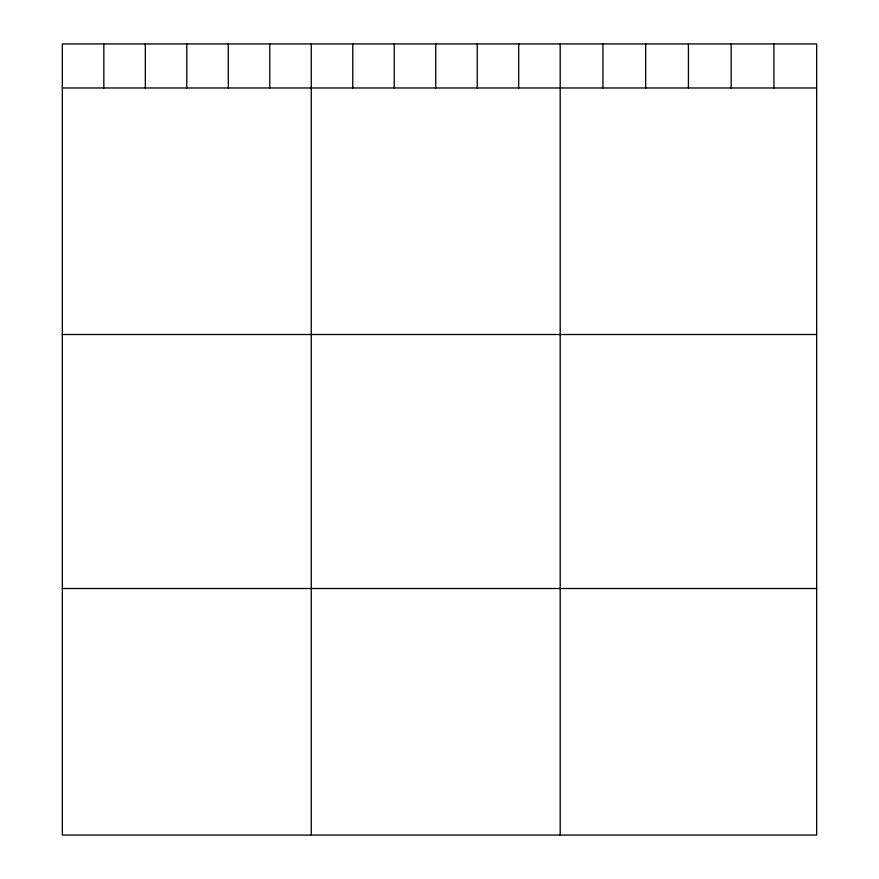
<?xml version="1.0" encoding="UTF-8"?>
<svg xmlns="http://www.w3.org/2000/svg" width="879" height="879" viewBox="0 0 879 879"><rect width="100%" height="100%" fill="white"/><g stroke="black" fill="none" stroke-linecap="round" stroke-linejoin="round"><path stroke-width="1.32" d="M816.657 87.977L816.657 835.05L62.343 835.05L62.343 43.95L816.657 43.95L816.657 87.977L62.343 87.977M62.343 334.514L816.657 334.514M62.343 588.512L816.657 588.512M773.916 43.95L773.916 87.977M731.174 43.95L731.174 87.977M688.422 43.95L688.422 87.977M645.68 43.95L645.68 87.977M602.939 43.95L602.939 87.977M560.187 43.95L560.187 835.05M518.698 43.95L518.698 87.977M477.22 43.95L477.22 87.977M435.731 43.95L435.731 87.977M394.242 43.95L394.242 87.977M352.754 43.95L352.754 87.977M311.265 43.95L311.265 835.05M269.776 43.95L269.776 87.977M228.287 43.95L228.287 87.977M186.798 43.95L186.798 87.977M145.321 43.95L145.321 87.977M103.832 43.95L103.832 87.977"/></g></svg>
